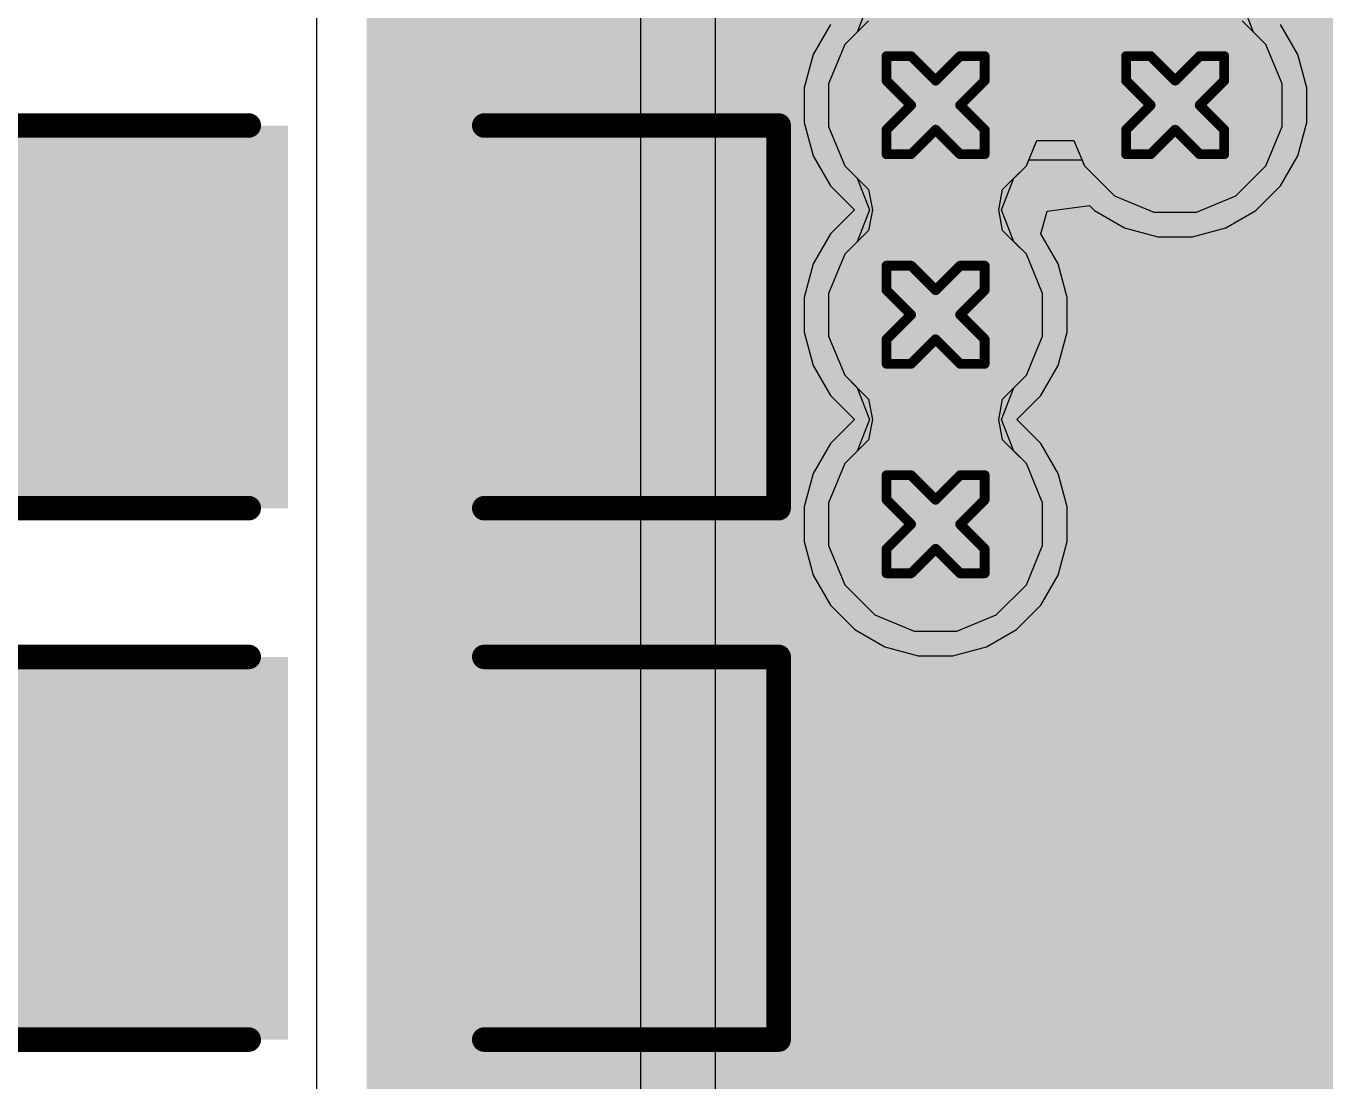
# Model space of a CAD drawing. Header units: inches. Extents: x 0 to 5379, y 0 to 5429.
# Drawn here: x 268.26 to 274.99, y 54.6 to 60.07 of the extents above; entities that cross this region are included whole.
import ezdxf

# ---------------------------------------------------------------- set-up
doc = ezdxf.new("R2010")
doc.units = ezdxf.units.IN
for name, color, linetype in [('Bottom Layer', 5, 'Continuous'), ('Bottom Solder', 6, 'Continuous'), ('Drill Drawing', 1, 'Continuous'), ('GND01', 16, 'Continuous'), ('GND02', 76, 'Continuous'), ('PWR', 156, 'Continuous'), ('SIG 01', 90, 'Continuous'), ('Top Layer', 1, 'Continuous'), ('Top Overlay', 2, 'Continuous'), ('Top Paste', 8, 'Continuous'), ('Top Solder', 216, 'Continuous'), ('Via Holes', 16, 'Continuous')]:
    doc.layers.add(name, color=color, linetype=linetype)

# ---------------------------------------------------------------- blocks, each defined once
blk = doc.blocks.new('SRP1265A_150M_791')
at = {"layer": 'Top Layer'}
blk.add_hatch(color=1, dxfattribs=at).paths.add_polyline_path([(-7.09, 2.91), (-4.166, 2.91), (-4.166, -2.91), (-7.09, -2.91)])
at = {"layer": 'Top Paste'}
blk.add_hatch(color=8, dxfattribs=at).paths.add_polyline_path([(-7.09, 2.91), (-4.166, 2.91), (-4.166, -2.91), (-7.09, -2.91)])
at = {"layer": 'Top Solder'}
blk.add_hatch(color=216, dxfattribs=at).paths.add_polyline_path([(-7.1408, 2.9608), (-4.1152, 2.9608), (-4.1152, -2.9608), (-7.1408, -2.9608)])
blk = doc.blocks.new('C___1206_1071')
at = {"layer": 'Top Layer'}
for points in [[(-2.032, 0.889), (-0.508, 0.889), (-0.508, -0.889), (-2.032, -0.889)], [(0.508, 0.889), (2.032, 0.889), (2.032, -0.889), (0.508, -0.889)]]:
    blk.add_hatch(color=1, dxfattribs=at).paths.add_polyline_path(points)
at = {"layer": 'Top Paste'}
for points in [[(-2.032, 0.889), (-0.508, 0.889), (-0.508, -0.889), (-2.032, -0.889)], [(0.508, 0.889), (2.032, 0.889), (2.032, -0.889), (0.508, -0.889)]]:
    blk.add_hatch(color=8, dxfattribs=at).paths.add_polyline_path(points)
at = {"layer": 'Top Solder'}
for points in [[(-2.1336, 0.9906), (-0.4064, 0.9906), (-0.4064, -0.9906), (-2.1336, -0.9906)], [(0.4064, 0.9906), (2.1336, 0.9906), (2.1336, -0.9906), (0.4064, -0.9906)]]:
    blk.add_hatch(color=216, dxfattribs=at).paths.add_polyline_path(points)
at = {"layer": 'Top Overlay'}
for points in [[(-2.1336, 0.9906, 0.127, 0.127, 0), (-0.6096, 0.9906, 0.127, 0.127, 0)], [(-2.1336, -0.9906, 0.127, 0.127, 0), (-2.1336, 0.9906, 0.127, 0.127, 0)], [(0.6096, 0.9906, 0.127, 0.127, 0), (2.1336, 0.9906, 0.127, 0.127, 0)], [(2.1336, -0.9906, 0.127, 0.127, 0), (2.1336, 0.9906, 0.127, 0.127, 0)], [(-2.1336, -0.9906, 0.127, 0.127, 0), (-0.6096, -0.9906, 0.127, 0.127, 0)], [(0.6096, -0.9906, 0.127, 0.127, 0), (2.1336, -0.9906, 0.127, 0.127, 0)]]:
    blk.add_lwpolyline(points, format="xyseb", dxfattribs=at)
for points in [[(-2.16535, 0.9906, 0.0635, 0.0635, 1), (-2.10185, 0.9906, 0.0635, 0.0635, 1)], [(-2.16535, 0.9906, 0.0635, 0.0635, 1), (-2.10185, 0.9906, 0.0635, 0.0635, 1)], [(-0.64135, 0.9906, 0.0635, 0.0635, 1), (-0.57785, 0.9906, 0.0635, 0.0635, 1)], [(0.57785, 0.9906, 0.0635, 0.0635, 1), (0.64135, 0.9906, 0.0635, 0.0635, 1)], [(2.10185, 0.9906, 0.0635, 0.0635, 1), (2.16535, 0.9906, 0.0635, 0.0635, 1)], [(2.10185, 0.9906, 0.0635, 0.0635, 1), (2.16535, 0.9906, 0.0635, 0.0635, 1)], [(-2.16535, -0.9906, 0.0635, 0.0635, 1), (-2.10185, -0.9906, 0.0635, 0.0635, 1)], [(-2.16535, -0.9906, 0.0635, 0.0635, 1), (-2.10185, -0.9906, 0.0635, 0.0635, 1)], [(-0.64135, -0.9906, 0.0635, 0.0635, 1), (-0.57785, -0.9906, 0.0635, 0.0635, 1)], [(0.57785, -0.9906, 0.0635, 0.0635, 1), (0.64135, -0.9906, 0.0635, 0.0635, 1)], [(2.10185, -0.9906, 0.0635, 0.0635, 1), (2.16535, -0.9906, 0.0635, 0.0635, 1)], [(2.10185, -0.9906, 0.0635, 0.0635, 1), (2.16535, -0.9906, 0.0635, 0.0635, 1)]]:
    blk.add_lwpolyline(points, format="xyseb", close=True, dxfattribs=at)
blk = doc.blocks.new('C___1206_1072')
at = {"layer": 'Top Layer'}
for points in [[(-2.032, 0.889), (-0.508, 0.889), (-0.508, -0.889), (-2.032, -0.889)], [(0.508, 0.889), (2.032, 0.889), (2.032, -0.889), (0.508, -0.889)]]:
    blk.add_hatch(color=1, dxfattribs=at).paths.add_polyline_path(points)
at = {"layer": 'Top Paste'}
for points in [[(-2.032, 0.889), (-0.508, 0.889), (-0.508, -0.889), (-2.032, -0.889)], [(0.508, 0.889), (2.032, 0.889), (2.032, -0.889), (0.508, -0.889)]]:
    blk.add_hatch(color=8, dxfattribs=at).paths.add_polyline_path(points)
at = {"layer": 'Top Solder'}
for points in [[(-2.1336, 0.9906), (-0.4064, 0.9906), (-0.4064, -0.9906), (-2.1336, -0.9906)], [(0.4064, 0.9906), (2.1336, 0.9906), (2.1336, -0.9906), (0.4064, -0.9906)]]:
    blk.add_hatch(color=216, dxfattribs=at).paths.add_polyline_path(points)
at = {"layer": 'Top Overlay'}
for points in [[(-2.1336, 0.9906, 0.127, 0.127, 0), (-0.6096, 0.9906, 0.127, 0.127, 0)], [(-2.1336, -0.9906, 0.127, 0.127, 0), (-2.1336, 0.9906, 0.127, 0.127, 0)], [(0.6096, 0.9906, 0.127, 0.127, 0), (2.1336, 0.9906, 0.127, 0.127, 0)], [(2.1336, -0.9906, 0.127, 0.127, 0), (2.1336, 0.9906, 0.127, 0.127, 0)], [(-2.1336, -0.9906, 0.127, 0.127, 0), (-0.6096, -0.9906, 0.127, 0.127, 0)], [(0.6096, -0.9906, 0.127, 0.127, 0), (2.1336, -0.9906, 0.127, 0.127, 0)]]:
    blk.add_lwpolyline(points, format="xyseb", dxfattribs=at)
for points in [[(-2.16535, 0.9906, 0.0635, 0.0635, 1), (-2.10185, 0.9906, 0.0635, 0.0635, 1)], [(-2.16535, 0.9906, 0.0635, 0.0635, 1), (-2.10185, 0.9906, 0.0635, 0.0635, 1)], [(-0.64135, 0.9906, 0.0635, 0.0635, 1), (-0.57785, 0.9906, 0.0635, 0.0635, 1)], [(0.57785, 0.9906, 0.0635, 0.0635, 1), (0.64135, 0.9906, 0.0635, 0.0635, 1)], [(2.10185, 0.9906, 0.0635, 0.0635, 1), (2.16535, 0.9906, 0.0635, 0.0635, 1)], [(2.10185, 0.9906, 0.0635, 0.0635, 1), (2.16535, 0.9906, 0.0635, 0.0635, 1)], [(-2.16535, -0.9906, 0.0635, 0.0635, 1), (-2.10185, -0.9906, 0.0635, 0.0635, 1)], [(-2.16535, -0.9906, 0.0635, 0.0635, 1), (-2.10185, -0.9906, 0.0635, 0.0635, 1)], [(-0.64135, -0.9906, 0.0635, 0.0635, 1), (-0.57785, -0.9906, 0.0635, 0.0635, 1)], [(0.57785, -0.9906, 0.0635, 0.0635, 1), (0.64135, -0.9906, 0.0635, 0.0635, 1)], [(2.10185, -0.9906, 0.0635, 0.0635, 1), (2.16535, -0.9906, 0.0635, 0.0635, 1)], [(2.10185, -0.9906, 0.0635, 0.0635, 1), (2.16535, -0.9906, 0.0635, 0.0635, 1)]]:
    blk.add_lwpolyline(points, format="xyseb", close=True, dxfattribs=at)

msp = doc.modelspace()

# ---------------------------------------------------------------- hatches: boundary and pattern name
at = {"layer": 'Bottom Layer'}
h = msp.add_hatch(color=5, dxfattribs=at)
edge = h.paths.add_edge_path()
edge.add_arc((272.9698, 59.6558), 0.3, 0, 360)
h = msp.add_hatch(color=5, dxfattribs=at)
edge = h.paths.add_edge_path()
edge.add_arc((274.2098, 59.6558), 0.3, 0, 360)
h = msp.add_hatch(color=5, dxfattribs=at)
edge = h.paths.add_edge_path()
edge.add_arc((272.9698, 58.5709), 0.3, 0, 360)
h = msp.add_hatch(color=5, dxfattribs=at)
edge = h.paths.add_edge_path()
edge.add_arc((272.9698, 57.486), 0.3, 0, 360)
at = {"layer": 'Bottom Solder'}
h = msp.add_hatch(color=6, dxfattribs=at)
edge = h.paths.add_edge_path()
edge.add_arc((272.9698, 59.6558), 0.4016, 0, 360)
h = msp.add_hatch(color=6, dxfattribs=at)
edge = h.paths.add_edge_path()
edge.add_arc((274.2098, 59.6558), 0.4016, 0, 360)
h = msp.add_hatch(color=6, dxfattribs=at)
edge = h.paths.add_edge_path()
edge.add_arc((272.9698, 58.5709), 0.4016, 0, 360)
h = msp.add_hatch(color=6, dxfattribs=at)
edge = h.paths.add_edge_path()
edge.add_arc((272.9698, 57.486), 0.4016, 0, 360)
at = {"layer": 'GND01'}
h = msp.add_hatch(color=16, dxfattribs=at)
edge = h.paths.add_edge_path()
edge.add_arc((272.9698, 59.6558), 0.3, 0, 360)
h = msp.add_hatch(color=16, dxfattribs=at)
edge = h.paths.add_edge_path()
edge.add_arc((274.2098, 59.6558), 0.3, 0, 360)
h = msp.add_hatch(color=16, dxfattribs=at)
edge = h.paths.add_edge_path()
edge.add_arc((272.9698, 58.5709), 0.3, 0, 360)
h = msp.add_hatch(color=16, dxfattribs=at)
edge = h.paths.add_edge_path()
edge.add_arc((272.9698, 57.486), 0.3, 0, 360)
at = {"layer": 'GND02'}
h = msp.add_hatch(color=76, dxfattribs=at)
edge = h.paths.add_edge_path()
edge.add_arc((272.9698, 59.6558), 0.3, 0, 360)
h = msp.add_hatch(color=76, dxfattribs=at)
edge = h.paths.add_edge_path()
edge.add_arc((274.2098, 59.6558), 0.3, 0, 360)
h = msp.add_hatch(color=76, dxfattribs=at)
edge = h.paths.add_edge_path()
edge.add_arc((272.9698, 58.5709), 0.3, 0, 360)
h = msp.add_hatch(color=76, dxfattribs=at)
edge = h.paths.add_edge_path()
edge.add_arc((272.9698, 57.486), 0.3, 0, 360)
at = {"layer": 'PWR'}
h = msp.add_hatch(color=156, dxfattribs=at)
edge = h.paths.add_edge_path()
edge.add_arc((272.9698, 59.6558), 0.3, 0, 360)
h = msp.add_hatch(color=156, dxfattribs=at)
edge = h.paths.add_edge_path()
edge.add_arc((274.2098, 59.6558), 0.3, 0, 360)
h = msp.add_hatch(color=156, dxfattribs=at)
edge = h.paths.add_edge_path()
edge.add_arc((272.9698, 58.5709), 0.3, 0, 360)
h = msp.add_hatch(color=156, dxfattribs=at)
edge = h.paths.add_edge_path()
edge.add_arc((272.9698, 57.486), 0.3, 0, 360)
at = {"layer": 'SIG 01'}
h = msp.add_hatch(color=90, dxfattribs=at)
edge = h.paths.add_edge_path()
edge.add_arc((272.9698, 59.6558), 0.3, 0, 360)
h = msp.add_hatch(color=90, dxfattribs=at)
edge = h.paths.add_edge_path()
edge.add_arc((274.2098, 59.6558), 0.3, 0, 360)
h = msp.add_hatch(color=90, dxfattribs=at)
edge = h.paths.add_edge_path()
edge.add_arc((272.9698, 58.5709), 0.3, 0, 360)
h = msp.add_hatch(color=90, dxfattribs=at)
edge = h.paths.add_edge_path()
edge.add_arc((272.9698, 57.486), 0.3, 0, 360)
at = {"layer": 'Top Layer'}
for points in [[(270.0247, 49.2826), (275.852, 49.2826), (275.852, 66.0146), (270.0247, 66.0146)], [(270.0247, 49.2826), (279.6794, 49.2826), (279.6794, 62.3128), (270.0247, 62.3128)]]:
    msp.add_hatch(color=1, dxfattribs=at).paths.add_polyline_path(points)
h = msp.add_hatch(color=1, dxfattribs=at)
edge = h.paths.add_edge_path()
edge.add_arc((272.9698, 59.6558), 0.3, 0, 360)
h = msp.add_hatch(color=1, dxfattribs=at)
edge = h.paths.add_edge_path()
edge.add_arc((274.2098, 59.6558), 0.3, 0, 360)
h = msp.add_hatch(color=1, dxfattribs=at)
edge = h.paths.add_edge_path()
edge.add_arc((272.9698, 58.5709), 0.3, 0, 360)
h = msp.add_hatch(color=1, dxfattribs=at)
edge = h.paths.add_edge_path()
edge.add_arc((272.9698, 57.486), 0.3, 0, 360)
at = {"layer": 'Top Solder'}
h = msp.add_hatch(color=216, dxfattribs=at)
edge = h.paths.add_edge_path()
edge.add_arc((272.9698, 59.6558), 0.4016, 0, 360)
h = msp.add_hatch(color=216, dxfattribs=at)
edge = h.paths.add_edge_path()
edge.add_arc((274.2098, 59.6558), 0.4016, 0, 360)
h = msp.add_hatch(color=216, dxfattribs=at)
edge = h.paths.add_edge_path()
edge.add_arc((272.9698, 58.5709), 0.4016, 0, 360)
h = msp.add_hatch(color=216, dxfattribs=at)
edge = h.paths.add_edge_path()
edge.add_arc((272.9698, 57.486), 0.4016, 0, 360)
at = {"layer": 'Via Holes'}
h = msp.add_hatch(color=7, dxfattribs=at)
edge = h.paths.add_edge_path()
edge.add_arc((272.9698, 59.6558), 0.15, 0, 360)
h = msp.add_hatch(color=7, dxfattribs=at)
edge = h.paths.add_edge_path()
edge.add_arc((274.2098, 59.6558), 0.15, 0, 360)
h = msp.add_hatch(color=7, dxfattribs=at)
edge = h.paths.add_edge_path()
edge.add_arc((272.9698, 58.5709), 0.15, 0, 360)
h = msp.add_hatch(color=7, dxfattribs=at)
edge = h.paths.add_edge_path()
edge.add_arc((272.9698, 57.486), 0.15, 0, 360)

# ---------------------------------------------------------------- linework, layer by layer
at = {"layer": 'Bottom Layer'}
for p, q in [((272.6229, 60.0923), (272.5002, 59.9696)), ((274.6795, 59.9696), (274.5568, 60.0923)), ((272.5002, 59.9696), (272.4158, 59.766)), ((274.7638, 59.766), (274.6795, 59.9696)), ((272.4158, 59.766), (272.4158, 59.5456)), ((274.7638, 59.5456), (274.7638, 59.766)), ((272.4158, 59.5456), (272.5002, 59.342)), ((274.6795, 59.3419), (274.7638, 59.5456)), ((273.4395, 59.342), (273.4936, 59.4726)), ((273.4936, 59.4726), (273.6861, 59.4726)), ((273.6861, 59.4726), (273.7402, 59.3419)), ((272.5002, 59.342), (272.6229, 59.2193)), ((273.3168, 59.2193), (273.4395, 59.342)), ((273.7402, 59.3419), (273.896, 59.1861)), ((274.5237, 59.1861), (274.6795, 59.3419)), ((272.6229, 59.2193), (272.6425, 59.1133)), ((273.2972, 59.1133), (273.3168, 59.2193)), ((273.896, 59.1861), (274.0996, 59.1018)), ((274.32, 59.1018), (274.5237, 59.1861)), ((272.6425, 59.1133), (272.6229, 59.0074)), ((273.3168, 59.0074), (273.2972, 59.1133)), ((274.0996, 59.1018), (274.32, 59.1018)), ((272.6229, 59.0074), (272.5002, 58.8847)), ((273.4395, 58.8847), (273.3168, 59.0074)), ((272.5002, 58.8847), (272.4158, 58.6811)), ((273.5238, 58.6811), (273.4395, 58.8847)), ((272.4158, 58.6811), (272.4158, 58.4607)), ((273.5238, 58.4607), (273.5238, 58.6811)), ((272.4158, 58.4607), (272.5002, 58.2571)), ((273.4395, 58.2571), (273.5238, 58.4607)), ((272.5002, 58.2571), (272.6229, 58.1344)), ((273.3168, 58.1344), (273.4395, 58.2571)), ((272.6229, 58.1344), (272.6425, 58.0285)), ((273.2972, 58.0285), (273.3168, 58.1344)), ((272.6425, 58.0285), (272.6229, 57.9225)), ((273.3168, 57.9225), (273.2972, 58.0285)), ((272.6229, 57.9225), (272.5002, 57.7999)), ((273.4395, 57.7999), (273.3168, 57.9225)), ((272.5002, 57.7999), (272.4158, 57.5962)), ((273.5238, 57.5962), (273.4395, 57.7999)), ((272.4158, 57.5962), (272.4158, 57.3758)), ((273.5238, 57.3758), (273.5238, 57.5962)), ((272.4158, 57.3758), (272.5002, 57.1722)), ((273.4395, 57.1722), (273.5238, 57.3758)), ((272.5002, 57.1722), (272.656, 57.0164)), ((273.2837, 57.0164), (273.4395, 57.1722)), ((272.656, 57.0164), (272.8596, 56.932)), ((273.08, 56.932), (273.2837, 57.0164)), ((272.8596, 56.932), (273.08, 56.932))]:
    msp.add_line(p, q, dxfattribs=at)
at = {"layer": 'Drill Drawing'}
for points in [[(272.7158, 59.7828, 0.0508, 0.0508, 0), (272.7158, 59.9098, 0.0508, 0.0508, 0)], [(272.7158, 59.9098, 0.0508, 0.0508, 0), (272.8428, 59.9098, 0.0508, 0.0508, 0)], [(272.8428, 59.9098, 0.0508, 0.0508, 0), (272.9698, 59.7828, 0.0508, 0.0508, 0)], [(272.9698, 59.7828, 0.0508, 0.0508, 0), (273.0968, 59.9098, 0.0508, 0.0508, 0)], [(273.0968, 59.9098, 0.0508, 0.0508, 0), (273.2238, 59.9098, 0.0508, 0.0508, 0)], [(273.2238, 59.7828, 0.0508, 0.0508, 0), (273.2238, 59.9098, 0.0508, 0.0508, 0)], [(273.9558, 59.7828, 0.0508, 0.0508, 0), (273.9558, 59.9098, 0.0508, 0.0508, 0)], [(273.9558, 59.9098, 0.0508, 0.0508, 0), (274.0828, 59.9098, 0.0508, 0.0508, 0)], [(274.0828, 59.9098, 0.0508, 0.0508, 0), (274.2098, 59.7828, 0.0508, 0.0508, 0)], [(274.2098, 59.7828, 0.0508, 0.0508, 0), (274.3368, 59.9098, 0.0508, 0.0508, 0)], [(274.3368, 59.9098, 0.0508, 0.0508, 0), (274.4638, 59.9098, 0.0508, 0.0508, 0)], [(274.4638, 59.7828, 0.0508, 0.0508, 0), (274.4638, 59.9098, 0.0508, 0.0508, 0)], [(272.7158, 59.7828, 0.0508, 0.0508, 0), (272.8428, 59.6558, 0.0508, 0.0508, 0)], [(273.0968, 59.6558, 0.0508, 0.0508, 0), (273.2238, 59.7828, 0.0508, 0.0508, 0)], [(273.9558, 59.7828, 0.0508, 0.0508, 0), (274.0828, 59.6558, 0.0508, 0.0508, 0)], [(274.3368, 59.6558, 0.0508, 0.0508, 0), (274.4638, 59.7828, 0.0508, 0.0508, 0)], [(272.7158, 59.5288, 0.0508, 0.0508, 0), (272.8428, 59.6558, 0.0508, 0.0508, 0)], [(273.0968, 59.6558, 0.0508, 0.0508, 0), (273.2238, 59.5288, 0.0508, 0.0508, 0)], [(273.9558, 59.5288, 0.0508, 0.0508, 0), (274.0828, 59.6558, 0.0508, 0.0508, 0)], [(274.3368, 59.6558, 0.0508, 0.0508, 0), (274.4638, 59.5288, 0.0508, 0.0508, 0)], [(272.7158, 59.4018, 0.0508, 0.0508, 0), (272.7158, 59.5288, 0.0508, 0.0508, 0)], [(272.8428, 59.4018, 0.0508, 0.0508, 0), (272.9698, 59.5288, 0.0508, 0.0508, 0)], [(272.9698, 59.5288, 0.0508, 0.0508, 0), (273.0968, 59.4018, 0.0508, 0.0508, 0)], [(273.2238, 59.4018, 0.0508, 0.0508, 0), (273.2238, 59.5288, 0.0508, 0.0508, 0)], [(273.9558, 59.4018, 0.0508, 0.0508, 0), (273.9558, 59.5288, 0.0508, 0.0508, 0)], [(274.0828, 59.4018, 0.0508, 0.0508, 0), (274.2098, 59.5288, 0.0508, 0.0508, 0)], [(274.2098, 59.5288, 0.0508, 0.0508, 0), (274.3368, 59.4018, 0.0508, 0.0508, 0)], [(274.4638, 59.4018, 0.0508, 0.0508, 0), (274.4638, 59.5288, 0.0508, 0.0508, 0)], [(272.7158, 59.4018, 0.0508, 0.0508, 0), (272.8428, 59.4018, 0.0508, 0.0508, 0)], [(273.0968, 59.4018, 0.0508, 0.0508, 0), (273.2238, 59.4018, 0.0508, 0.0508, 0)], [(273.9558, 59.4018, 0.0508, 0.0508, 0), (274.0828, 59.4018, 0.0508, 0.0508, 0)], [(274.3368, 59.4018, 0.0508, 0.0508, 0), (274.4638, 59.4018, 0.0508, 0.0508, 0)], [(272.7158, 58.6979, 0.0508, 0.0508, 0), (272.7158, 58.8249, 0.0508, 0.0508, 0)], [(272.7158, 58.8249, 0.0508, 0.0508, 0), (272.8428, 58.8249, 0.0508, 0.0508, 0)], [(272.8428, 58.8249, 0.0508, 0.0508, 0), (272.9698, 58.6979, 0.0508, 0.0508, 0)], [(272.9698, 58.6979, 0.0508, 0.0508, 0), (273.0968, 58.8249, 0.0508, 0.0508, 0)], [(273.0968, 58.8249, 0.0508, 0.0508, 0), (273.2238, 58.8249, 0.0508, 0.0508, 0)], [(273.2238, 58.6979, 0.0508, 0.0508, 0), (273.2238, 58.8249, 0.0508, 0.0508, 0)], [(272.7158, 58.6979, 0.0508, 0.0508, 0), (272.8428, 58.5709, 0.0508, 0.0508, 0)], [(273.0968, 58.5709, 0.0508, 0.0508, 0), (273.2238, 58.6979, 0.0508, 0.0508, 0)], [(272.7158, 58.4439, 0.0508, 0.0508, 0), (272.8428, 58.5709, 0.0508, 0.0508, 0)], [(273.0968, 58.5709, 0.0508, 0.0508, 0), (273.2238, 58.4439, 0.0508, 0.0508, 0)], [(272.7158, 58.3169, 0.0508, 0.0508, 0), (272.7158, 58.4439, 0.0508, 0.0508, 0)], [(272.8428, 58.3169, 0.0508, 0.0508, 0), (272.9698, 58.4439, 0.0508, 0.0508, 0)], [(272.9698, 58.4439, 0.0508, 0.0508, 0), (273.0968, 58.3169, 0.0508, 0.0508, 0)], [(273.2238, 58.3169, 0.0508, 0.0508, 0), (273.2238, 58.4439, 0.0508, 0.0508, 0)], [(272.7158, 58.3169, 0.0508, 0.0508, 0), (272.8428, 58.3169, 0.0508, 0.0508, 0)], [(273.0968, 58.3169, 0.0508, 0.0508, 0), (273.2238, 58.3169, 0.0508, 0.0508, 0)], [(272.7158, 57.613, 0.0508, 0.0508, 0), (272.7158, 57.74, 0.0508, 0.0508, 0)], [(272.7158, 57.74, 0.0508, 0.0508, 0), (272.8428, 57.74, 0.0508, 0.0508, 0)], [(272.8428, 57.74, 0.0508, 0.0508, 0), (272.9698, 57.613, 0.0508, 0.0508, 0)], [(272.9698, 57.613, 0.0508, 0.0508, 0), (273.0968, 57.74, 0.0508, 0.0508, 0)], [(273.0968, 57.74, 0.0508, 0.0508, 0), (273.2238, 57.74, 0.0508, 0.0508, 0)], [(273.2238, 57.613, 0.0508, 0.0508, 0), (273.2238, 57.74, 0.0508, 0.0508, 0)], [(272.7158, 57.613, 0.0508, 0.0508, 0), (272.8428, 57.486, 0.0508, 0.0508, 0)], [(273.0968, 57.486, 0.0508, 0.0508, 0), (273.2238, 57.613, 0.0508, 0.0508, 0)], [(272.7158, 57.359, 0.0508, 0.0508, 0), (272.8428, 57.486, 0.0508, 0.0508, 0)], [(273.0968, 57.486, 0.0508, 0.0508, 0), (273.2238, 57.359, 0.0508, 0.0508, 0)], [(272.7158, 57.232, 0.0508, 0.0508, 0), (272.7158, 57.359, 0.0508, 0.0508, 0)], [(272.8428, 57.232, 0.0508, 0.0508, 0), (272.9698, 57.359, 0.0508, 0.0508, 0)], [(272.9698, 57.359, 0.0508, 0.0508, 0), (273.0968, 57.232, 0.0508, 0.0508, 0)], [(273.2238, 57.232, 0.0508, 0.0508, 0), (273.2238, 57.359, 0.0508, 0.0508, 0)], [(272.7158, 57.232, 0.0508, 0.0508, 0), (272.8428, 57.232, 0.0508, 0.0508, 0)], [(273.0968, 57.232, 0.0508, 0.0508, 0), (273.2238, 57.232, 0.0508, 0.0508, 0)]]:
    msp.add_lwpolyline(points, format="xyseb", dxfattribs=at)
for points in [[(272.7031, 59.9098, 0.0254, 0.0254, 1), (272.7285, 59.9098, 0.0254, 0.0254, 1)], [(272.7031, 59.9098, 0.0254, 0.0254, 1), (272.7285, 59.9098, 0.0254, 0.0254, 1)], [(272.8301, 59.9098, 0.0254, 0.0254, 1), (272.8555, 59.9098, 0.0254, 0.0254, 1)], [(272.8301, 59.9098, 0.0254, 0.0254, 1), (272.8555, 59.9098, 0.0254, 0.0254, 1)], [(273.0841, 59.9098, 0.0254, 0.0254, 1), (273.1095, 59.9098, 0.0254, 0.0254, 1)], [(273.0841, 59.9098, 0.0254, 0.0254, 1), (273.1095, 59.9098, 0.0254, 0.0254, 1)], [(273.2111, 59.9098, 0.0254, 0.0254, 1), (273.2365, 59.9098, 0.0254, 0.0254, 1)], [(273.2111, 59.9098, 0.0254, 0.0254, 1), (273.2365, 59.9098, 0.0254, 0.0254, 1)], [(273.9431, 59.9098, 0.0254, 0.0254, 1), (273.9685, 59.9098, 0.0254, 0.0254, 1)], [(273.9431, 59.9098, 0.0254, 0.0254, 1), (273.9685, 59.9098, 0.0254, 0.0254, 1)], [(274.0701, 59.9098, 0.0254, 0.0254, 1), (274.0955, 59.9098, 0.0254, 0.0254, 1)], [(274.0701, 59.9098, 0.0254, 0.0254, 1), (274.0955, 59.9098, 0.0254, 0.0254, 1)], [(274.3241, 59.9098, 0.0254, 0.0254, 1), (274.3495, 59.9098, 0.0254, 0.0254, 1)], [(274.3241, 59.9098, 0.0254, 0.0254, 1), (274.3495, 59.9098, 0.0254, 0.0254, 1)], [(274.4511, 59.9098, 0.0254, 0.0254, 1), (274.4765, 59.9098, 0.0254, 0.0254, 1)], [(274.4511, 59.9098, 0.0254, 0.0254, 1), (274.4765, 59.9098, 0.0254, 0.0254, 1)], [(272.7031, 59.7828, 0.0254, 0.0254, 1), (272.7285, 59.7828, 0.0254, 0.0254, 1)], [(272.7031, 59.7828, 0.0254, 0.0254, 1), (272.7285, 59.7828, 0.0254, 0.0254, 1)], [(272.9571, 59.7828, 0.0254, 0.0254, 1), (272.9825, 59.7828, 0.0254, 0.0254, 1)], [(272.9571, 59.7828, 0.0254, 0.0254, 1), (272.9825, 59.7828, 0.0254, 0.0254, 1)], [(273.2111, 59.7828, 0.0254, 0.0254, 1), (273.2365, 59.7828, 0.0254, 0.0254, 1)], [(273.2111, 59.7828, 0.0254, 0.0254, 1), (273.2365, 59.7828, 0.0254, 0.0254, 1)], [(273.9431, 59.7828, 0.0254, 0.0254, 1), (273.9685, 59.7828, 0.0254, 0.0254, 1)], [(273.9431, 59.7828, 0.0254, 0.0254, 1), (273.9685, 59.7828, 0.0254, 0.0254, 1)], [(274.1971, 59.7828, 0.0254, 0.0254, 1), (274.2225, 59.7828, 0.0254, 0.0254, 1)], [(274.1971, 59.7828, 0.0254, 0.0254, 1), (274.2225, 59.7828, 0.0254, 0.0254, 1)], [(274.4511, 59.7828, 0.0254, 0.0254, 1), (274.4765, 59.7828, 0.0254, 0.0254, 1)], [(274.4511, 59.7828, 0.0254, 0.0254, 1), (274.4765, 59.7828, 0.0254, 0.0254, 1)], [(272.8301, 59.6558, 0.0254, 0.0254, 1), (272.8555, 59.6558, 0.0254, 0.0254, 1)], [(272.8301, 59.6558, 0.0254, 0.0254, 1), (272.8555, 59.6558, 0.0254, 0.0254, 1)], [(273.0841, 59.6558, 0.0254, 0.0254, 1), (273.1095, 59.6558, 0.0254, 0.0254, 1)], [(273.0841, 59.6558, 0.0254, 0.0254, 1), (273.1095, 59.6558, 0.0254, 0.0254, 1)], [(274.0701, 59.6558, 0.0254, 0.0254, 1), (274.0955, 59.6558, 0.0254, 0.0254, 1)], [(274.0701, 59.6558, 0.0254, 0.0254, 1), (274.0955, 59.6558, 0.0254, 0.0254, 1)], [(274.3241, 59.6558, 0.0254, 0.0254, 1), (274.3495, 59.6558, 0.0254, 0.0254, 1)], [(274.3241, 59.6558, 0.0254, 0.0254, 1), (274.3495, 59.6558, 0.0254, 0.0254, 1)], [(272.7031, 59.5288, 0.0254, 0.0254, 1), (272.7285, 59.5288, 0.0254, 0.0254, 1)], [(272.7031, 59.5288, 0.0254, 0.0254, 1), (272.7285, 59.5288, 0.0254, 0.0254, 1)], [(272.9571, 59.5288, 0.0254, 0.0254, 1), (272.9825, 59.5288, 0.0254, 0.0254, 1)], [(272.9571, 59.5288, 0.0254, 0.0254, 1), (272.9825, 59.5288, 0.0254, 0.0254, 1)], [(273.2111, 59.5288, 0.0254, 0.0254, 1), (273.2365, 59.5288, 0.0254, 0.0254, 1)], [(273.2111, 59.5288, 0.0254, 0.0254, 1), (273.2365, 59.5288, 0.0254, 0.0254, 1)], [(273.9431, 59.5288, 0.0254, 0.0254, 1), (273.9685, 59.5288, 0.0254, 0.0254, 1)], [(273.9431, 59.5288, 0.0254, 0.0254, 1), (273.9685, 59.5288, 0.0254, 0.0254, 1)], [(274.1971, 59.5288, 0.0254, 0.0254, 1), (274.2225, 59.5288, 0.0254, 0.0254, 1)], [(274.1971, 59.5288, 0.0254, 0.0254, 1), (274.2225, 59.5288, 0.0254, 0.0254, 1)], [(274.4511, 59.5288, 0.0254, 0.0254, 1), (274.4765, 59.5288, 0.0254, 0.0254, 1)], [(274.4511, 59.5288, 0.0254, 0.0254, 1), (274.4765, 59.5288, 0.0254, 0.0254, 1)], [(272.7031, 59.4018, 0.0254, 0.0254, 1), (272.7285, 59.4018, 0.0254, 0.0254, 1)], [(272.7031, 59.4018, 0.0254, 0.0254, 1), (272.7285, 59.4018, 0.0254, 0.0254, 1)], [(272.8301, 59.4018, 0.0254, 0.0254, 1), (272.8555, 59.4018, 0.0254, 0.0254, 1)], [(272.8301, 59.4018, 0.0254, 0.0254, 1), (272.8555, 59.4018, 0.0254, 0.0254, 1)], [(273.0841, 59.4018, 0.0254, 0.0254, 1), (273.1095, 59.4018, 0.0254, 0.0254, 1)], [(273.0841, 59.4018, 0.0254, 0.0254, 1), (273.1095, 59.4018, 0.0254, 0.0254, 1)], [(273.2111, 59.4018, 0.0254, 0.0254, 1), (273.2365, 59.4018, 0.0254, 0.0254, 1)], [(273.2111, 59.4018, 0.0254, 0.0254, 1), (273.2365, 59.4018, 0.0254, 0.0254, 1)], [(273.9431, 59.4018, 0.0254, 0.0254, 1), (273.9685, 59.4018, 0.0254, 0.0254, 1)], [(273.9431, 59.4018, 0.0254, 0.0254, 1), (273.9685, 59.4018, 0.0254, 0.0254, 1)], [(274.0701, 59.4018, 0.0254, 0.0254, 1), (274.0955, 59.4018, 0.0254, 0.0254, 1)], [(274.0701, 59.4018, 0.0254, 0.0254, 1), (274.0955, 59.4018, 0.0254, 0.0254, 1)], [(274.3241, 59.4018, 0.0254, 0.0254, 1), (274.3495, 59.4018, 0.0254, 0.0254, 1)], [(274.3241, 59.4018, 0.0254, 0.0254, 1), (274.3495, 59.4018, 0.0254, 0.0254, 1)], [(274.4511, 59.4018, 0.0254, 0.0254, 1), (274.4765, 59.4018, 0.0254, 0.0254, 1)], [(274.4511, 59.4018, 0.0254, 0.0254, 1), (274.4765, 59.4018, 0.0254, 0.0254, 1)], [(272.7031, 58.8249, 0.0254, 0.0254, 1), (272.7285, 58.8249, 0.0254, 0.0254, 1)], [(272.7031, 58.8249, 0.0254, 0.0254, 1), (272.7285, 58.8249, 0.0254, 0.0254, 1)], [(272.8301, 58.8249, 0.0254, 0.0254, 1), (272.8555, 58.8249, 0.0254, 0.0254, 1)], [(272.8301, 58.8249, 0.0254, 0.0254, 1), (272.8555, 58.8249, 0.0254, 0.0254, 1)], [(273.0841, 58.8249, 0.0254, 0.0254, 1), (273.1095, 58.8249, 0.0254, 0.0254, 1)], [(273.0841, 58.8249, 0.0254, 0.0254, 1), (273.1095, 58.8249, 0.0254, 0.0254, 1)], [(273.2111, 58.8249, 0.0254, 0.0254, 1), (273.2365, 58.8249, 0.0254, 0.0254, 1)], [(273.2111, 58.8249, 0.0254, 0.0254, 1), (273.2365, 58.8249, 0.0254, 0.0254, 1)], [(272.7031, 58.6979, 0.0254, 0.0254, 1), (272.7285, 58.6979, 0.0254, 0.0254, 1)], [(272.7031, 58.6979, 0.0254, 0.0254, 1), (272.7285, 58.6979, 0.0254, 0.0254, 1)], [(272.9571, 58.6979, 0.0254, 0.0254, 1), (272.9825, 58.6979, 0.0254, 0.0254, 1)], [(272.9571, 58.6979, 0.0254, 0.0254, 1), (272.9825, 58.6979, 0.0254, 0.0254, 1)], [(273.2111, 58.6979, 0.0254, 0.0254, 1), (273.2365, 58.6979, 0.0254, 0.0254, 1)], [(273.2111, 58.6979, 0.0254, 0.0254, 1), (273.2365, 58.6979, 0.0254, 0.0254, 1)], [(272.8301, 58.5709, 0.0254, 0.0254, 1), (272.8555, 58.5709, 0.0254, 0.0254, 1)], [(272.8301, 58.5709, 0.0254, 0.0254, 1), (272.8555, 58.5709, 0.0254, 0.0254, 1)], [(273.0841, 58.5709, 0.0254, 0.0254, 1), (273.1095, 58.5709, 0.0254, 0.0254, 1)], [(273.0841, 58.5709, 0.0254, 0.0254, 1), (273.1095, 58.5709, 0.0254, 0.0254, 1)], [(272.7031, 58.4439, 0.0254, 0.0254, 1), (272.7285, 58.4439, 0.0254, 0.0254, 1)], [(272.7031, 58.4439, 0.0254, 0.0254, 1), (272.7285, 58.4439, 0.0254, 0.0254, 1)], [(272.9571, 58.4439, 0.0254, 0.0254, 1), (272.9825, 58.4439, 0.0254, 0.0254, 1)], [(272.9571, 58.4439, 0.0254, 0.0254, 1), (272.9825, 58.4439, 0.0254, 0.0254, 1)], [(273.2111, 58.4439, 0.0254, 0.0254, 1), (273.2365, 58.4439, 0.0254, 0.0254, 1)], [(273.2111, 58.4439, 0.0254, 0.0254, 1), (273.2365, 58.4439, 0.0254, 0.0254, 1)], [(272.7031, 58.3169, 0.0254, 0.0254, 1), (272.7285, 58.3169, 0.0254, 0.0254, 1)], [(272.7031, 58.3169, 0.0254, 0.0254, 1), (272.7285, 58.3169, 0.0254, 0.0254, 1)], [(272.8301, 58.3169, 0.0254, 0.0254, 1), (272.8555, 58.3169, 0.0254, 0.0254, 1)], [(272.8301, 58.3169, 0.0254, 0.0254, 1), (272.8555, 58.3169, 0.0254, 0.0254, 1)], [(273.0841, 58.3169, 0.0254, 0.0254, 1), (273.1095, 58.3169, 0.0254, 0.0254, 1)], [(273.0841, 58.3169, 0.0254, 0.0254, 1), (273.1095, 58.3169, 0.0254, 0.0254, 1)], [(273.2111, 58.3169, 0.0254, 0.0254, 1), (273.2365, 58.3169, 0.0254, 0.0254, 1)], [(273.2111, 58.3169, 0.0254, 0.0254, 1), (273.2365, 58.3169, 0.0254, 0.0254, 1)], [(272.7031, 57.74, 0.0254, 0.0254, 1), (272.7285, 57.74, 0.0254, 0.0254, 1)], [(272.7031, 57.74, 0.0254, 0.0254, 1), (272.7285, 57.74, 0.0254, 0.0254, 1)], [(272.8301, 57.74, 0.0254, 0.0254, 1), (272.8555, 57.74, 0.0254, 0.0254, 1)], [(272.8301, 57.74, 0.0254, 0.0254, 1), (272.8555, 57.74, 0.0254, 0.0254, 1)], [(273.0841, 57.74, 0.0254, 0.0254, 1), (273.1095, 57.74, 0.0254, 0.0254, 1)], [(273.0841, 57.74, 0.0254, 0.0254, 1), (273.1095, 57.74, 0.0254, 0.0254, 1)], [(273.2111, 57.74, 0.0254, 0.0254, 1), (273.2365, 57.74, 0.0254, 0.0254, 1)], [(273.2111, 57.74, 0.0254, 0.0254, 1), (273.2365, 57.74, 0.0254, 0.0254, 1)], [(272.7031, 57.613, 0.0254, 0.0254, 1), (272.7285, 57.613, 0.0254, 0.0254, 1)], [(272.7031, 57.613, 0.0254, 0.0254, 1), (272.7285, 57.613, 0.0254, 0.0254, 1)], [(272.9571, 57.613, 0.0254, 0.0254, 1), (272.9825, 57.613, 0.0254, 0.0254, 1)], [(272.9571, 57.613, 0.0254, 0.0254, 1), (272.9825, 57.613, 0.0254, 0.0254, 1)], [(273.2111, 57.613, 0.0254, 0.0254, 1), (273.2365, 57.613, 0.0254, 0.0254, 1)], [(273.2111, 57.613, 0.0254, 0.0254, 1), (273.2365, 57.613, 0.0254, 0.0254, 1)], [(272.8301, 57.486, 0.0254, 0.0254, 1), (272.8555, 57.486, 0.0254, 0.0254, 1)], [(272.8301, 57.486, 0.0254, 0.0254, 1), (272.8555, 57.486, 0.0254, 0.0254, 1)], [(273.0841, 57.486, 0.0254, 0.0254, 1), (273.1095, 57.486, 0.0254, 0.0254, 1)], [(273.0841, 57.486, 0.0254, 0.0254, 1), (273.1095, 57.486, 0.0254, 0.0254, 1)], [(272.7031, 57.359, 0.0254, 0.0254, 1), (272.7285, 57.359, 0.0254, 0.0254, 1)], [(272.7031, 57.359, 0.0254, 0.0254, 1), (272.7285, 57.359, 0.0254, 0.0254, 1)], [(272.9571, 57.359, 0.0254, 0.0254, 1), (272.9825, 57.359, 0.0254, 0.0254, 1)], [(272.9571, 57.359, 0.0254, 0.0254, 1), (272.9825, 57.359, 0.0254, 0.0254, 1)], [(273.2111, 57.359, 0.0254, 0.0254, 1), (273.2365, 57.359, 0.0254, 0.0254, 1)], [(273.2111, 57.359, 0.0254, 0.0254, 1), (273.2365, 57.359, 0.0254, 0.0254, 1)], [(272.7031, 57.232, 0.0254, 0.0254, 1), (272.7285, 57.232, 0.0254, 0.0254, 1)], [(272.7031, 57.232, 0.0254, 0.0254, 1), (272.7285, 57.232, 0.0254, 0.0254, 1)], [(272.8301, 57.232, 0.0254, 0.0254, 1), (272.8555, 57.232, 0.0254, 0.0254, 1)], [(272.8301, 57.232, 0.0254, 0.0254, 1), (272.8555, 57.232, 0.0254, 0.0254, 1)], [(273.0841, 57.232, 0.0254, 0.0254, 1), (273.1095, 57.232, 0.0254, 0.0254, 1)], [(273.0841, 57.232, 0.0254, 0.0254, 1), (273.1095, 57.232, 0.0254, 0.0254, 1)], [(273.2111, 57.232, 0.0254, 0.0254, 1), (273.2365, 57.232, 0.0254, 0.0254, 1)], [(273.2111, 57.232, 0.0254, 0.0254, 1), (273.2365, 57.232, 0.0254, 0.0254, 1)]]:
    msp.add_lwpolyline(points, format="xyseb", close=True, dxfattribs=at)
at = {"layer": 'GND01'}
for p, q in [((272.6279, 60.1982), (272.5645, 60.0339)), ((274.6151, 60.0339), (274.5517, 60.1982)), ((272.5645, 60.0339), (272.5002, 59.9696)), ((274.6795, 59.9696), (274.6151, 60.0339)), ((272.5002, 59.9696), (272.4158, 59.766)), ((274.7638, 59.766), (274.6795, 59.9696)), ((272.4158, 59.766), (272.4158, 59.5456)), ((274.7638, 59.5456), (274.7638, 59.766)), ((272.4158, 59.5456), (272.5002, 59.342)), ((274.6795, 59.3419), (274.7638, 59.5456)), ((273.4395, 59.342), (273.4524, 59.373)), ((273.4524, 59.373), (273.7273, 59.373)), ((273.7273, 59.373), (273.7402, 59.3419)), ((272.5002, 59.342), (272.5645, 59.2776)), ((273.3751, 59.2776), (273.4395, 59.342)), ((273.7402, 59.3419), (273.896, 59.1861)), ((274.5237, 59.1861), (274.6795, 59.3419)), ((272.5645, 59.2776), (272.6279, 59.1133)), ((273.3117, 59.1133), (273.3751, 59.2776)), ((273.896, 59.1861), (274.0996, 59.1018)), ((274.32, 59.1018), (274.5237, 59.1861)), ((272.6279, 59.1133), (272.5645, 58.9491)), ((273.3751, 58.9491), (273.3117, 59.1133)), ((274.0996, 59.1018), (274.32, 59.1018)), ((272.5645, 58.9491), (272.5002, 58.8847)), ((273.4395, 58.8847), (273.3751, 58.9491)), ((272.5002, 58.8847), (272.4158, 58.6811)), ((273.5238, 58.6811), (273.4395, 58.8847)), ((272.4158, 58.6811), (272.4158, 58.4607)), ((273.5238, 58.4607), (273.5238, 58.6811)), ((272.4158, 58.4607), (272.5002, 58.2571)), ((273.4395, 58.2571), (273.5238, 58.4607)), ((272.5002, 58.2571), (272.5645, 58.1927)), ((273.3751, 58.1927), (273.4395, 58.2571)), ((272.5645, 58.1927), (272.6279, 58.0285)), ((273.3117, 58.0285), (273.3751, 58.1927)), ((272.6279, 58.0285), (272.5645, 57.8642)), ((273.3751, 57.8642), (273.3117, 58.0285)), ((272.5645, 57.8642), (272.5002, 57.7999)), ((273.4395, 57.7999), (273.3751, 57.8642)), ((272.5002, 57.7999), (272.4158, 57.5962)), ((273.5238, 57.5962), (273.4395, 57.7999)), ((272.4158, 57.5962), (272.4158, 57.3758)), ((273.5238, 57.3758), (273.5238, 57.5962)), ((272.4158, 57.3758), (272.5002, 57.1722)), ((273.4395, 57.1722), (273.5238, 57.3758)), ((272.5002, 57.1722), (272.656, 57.0164)), ((273.2837, 57.0164), (273.4395, 57.1722)), ((272.656, 57.0164), (272.8596, 56.932)), ((273.08, 56.932), (273.2837, 57.0164)), ((272.8596, 56.932), (273.08, 56.932))]:
    msp.add_line(p, q, dxfattribs=at)
at = {"layer": 'GND02'}
for p, q in [((272.6279, 60.1982), (272.5645, 60.0339)), ((274.6151, 60.0339), (274.5517, 60.1982)), ((272.5645, 60.0339), (272.5002, 59.9696)), ((274.6795, 59.9696), (274.6151, 60.0339)), ((272.5002, 59.9696), (272.4158, 59.766)), ((274.7638, 59.766), (274.6795, 59.9696)), ((272.4158, 59.766), (272.4158, 59.5456)), ((274.7638, 59.5456), (274.7638, 59.766)), ((272.4158, 59.5456), (272.5002, 59.342)), ((274.6795, 59.3419), (274.7638, 59.5456)), ((273.4395, 59.342), (273.4524, 59.373)), ((273.4524, 59.373), (273.7273, 59.373)), ((273.7273, 59.373), (273.7402, 59.3419)), ((272.5002, 59.342), (272.5645, 59.2776)), ((273.3751, 59.2776), (273.4395, 59.342)), ((273.7402, 59.3419), (273.896, 59.1861)), ((274.5237, 59.1861), (274.6795, 59.3419)), ((272.5645, 59.2776), (272.6279, 59.1133)), ((273.3117, 59.1133), (273.3751, 59.2776)), ((273.896, 59.1861), (274.0996, 59.1018)), ((274.32, 59.1018), (274.5237, 59.1861)), ((272.6279, 59.1133), (272.5645, 58.9491)), ((273.3751, 58.9491), (273.3117, 59.1133)), ((274.0996, 59.1018), (274.32, 59.1018)), ((272.5645, 58.9491), (272.5002, 58.8847)), ((273.4395, 58.8847), (273.3751, 58.9491)), ((272.5002, 58.8847), (272.4158, 58.6811)), ((273.5238, 58.6811), (273.4395, 58.8847)), ((272.4158, 58.6811), (272.4158, 58.4607)), ((273.5238, 58.4607), (273.5238, 58.6811)), ((272.4158, 58.4607), (272.5002, 58.2571)), ((273.4395, 58.2571), (273.5238, 58.4607)), ((272.5002, 58.2571), (272.5645, 58.1927)), ((273.3751, 58.1927), (273.4395, 58.2571)), ((272.5645, 58.1927), (272.6279, 58.0285)), ((273.3117, 58.0285), (273.3751, 58.1927)), ((272.6279, 58.0285), (272.5645, 57.8642)), ((273.3751, 57.8642), (273.3117, 58.0285)), ((272.5645, 57.8642), (272.5002, 57.7999)), ((273.4395, 57.7999), (273.3751, 57.8642)), ((272.5002, 57.7999), (272.4158, 57.5962)), ((273.5238, 57.5962), (273.4395, 57.7999)), ((272.4158, 57.5962), (272.4158, 57.3758)), ((273.5238, 57.3758), (273.5238, 57.5962)), ((272.4158, 57.3758), (272.5002, 57.1722)), ((273.4395, 57.1722), (273.5238, 57.3758)), ((272.5002, 57.1722), (272.656, 57.0164)), ((273.2837, 57.0164), (273.4395, 57.1722)), ((272.656, 57.0164), (272.8596, 56.932)), ((273.08, 56.932), (273.2837, 57.0164)), ((272.8596, 56.932), (273.08, 56.932))]:
    msp.add_line(p, q, dxfattribs=at)
at = {"layer": 'PWR'}
for p, q in [((271.4423, 62.738), (271.4423, 10.4215)), ((271.8308, 10.033), (271.8308, 62.738))]:
    msp.add_line(p, q, dxfattribs=at)
at = {"layer": 'SIG 01'}
for p, q in [((272.4249, 60.0739), (272.3352, 59.9186)), ((274.8444, 59.9186), (274.7548, 60.0739)), ((272.3352, 59.9186), (272.2888, 59.7454)), ((274.8908, 59.7454), (274.8444, 59.9186)), ((272.2888, 59.7454), (272.2888, 59.5661)), ((274.8908, 59.5661), (274.8908, 59.7454)), ((272.2888, 59.5661), (272.3352, 59.3929)), ((274.8444, 59.3929), (274.8908, 59.5661)), ((272.3352, 59.3929), (272.4249, 59.2376)), ((274.7548, 59.2376), (274.8444, 59.3929)), ((272.4249, 59.2376), (272.5492, 59.1133)), ((274.628, 59.1108), (274.7548, 59.2376)), ((272.5492, 59.1133), (272.4249, 58.9891)), ((273.5148, 58.989), (273.5472, 59.107)), ((273.5472, 59.107), (273.7661, 59.1365)), ((273.7661, 59.1365), (273.7917, 59.1108)), ((273.7917, 59.1108), (273.947, 59.0212)), ((274.4727, 59.0212), (274.628, 59.1108)), ((273.947, 59.0212), (274.1202, 58.9748)), ((274.2995, 58.9748), (274.4727, 59.0212)), ((272.4249, 58.9891), (272.3352, 58.8338)), ((273.6044, 58.8338), (273.5148, 58.989)), ((274.1202, 58.9748), (274.2995, 58.9748)), ((272.3352, 58.8338), (272.2888, 58.6606)), ((273.6508, 58.6606), (273.6044, 58.8338)), ((272.2888, 58.6606), (272.2888, 58.4813)), ((273.6508, 58.4813), (273.6508, 58.6606)), ((272.2888, 58.4813), (272.3352, 58.308)), ((273.6044, 58.308), (273.6508, 58.4813)), ((272.3352, 58.308), (272.4249, 58.1528)), ((273.5148, 58.1528), (273.6044, 58.308)), ((272.4249, 58.1528), (272.5492, 58.0285)), ((273.3905, 58.0285), (273.5148, 58.1528)), ((272.5492, 58.0285), (272.4249, 57.9042)), ((273.5148, 57.9042), (273.3905, 58.0285)), ((272.4249, 57.9042), (272.3352, 57.7489)), ((273.6044, 57.7489), (273.5148, 57.9042)), ((272.3352, 57.7489), (272.2888, 57.5757)), ((273.6508, 57.5757), (273.6044, 57.7489)), ((272.2888, 57.5757), (272.2888, 57.3964)), ((273.6508, 57.3964), (273.6508, 57.5757)), ((272.2888, 57.3964), (272.3352, 57.2232)), ((273.6044, 57.2232), (273.6508, 57.3964)), ((272.3352, 57.2232), (272.4249, 57.0679)), ((273.5148, 57.0679), (273.6044, 57.2232)), ((272.4249, 57.0679), (272.5517, 56.9411)), ((273.388, 56.9411), (273.5148, 57.0679)), ((272.5517, 56.9411), (272.707, 56.8515)), ((273.2327, 56.8515), (273.388, 56.9411)), ((272.707, 56.8515), (272.8802, 56.805)), ((272.8802, 56.805), (273.0595, 56.805)), ((273.0595, 56.805), (273.2327, 56.8515))]:
    msp.add_line(p, q, dxfattribs=at)
at = {"layer": 'Top Layer'}
msp.add_line((269.7657, 62.3128), (269.7657, 49.2826), dxfattribs=at)

# ---------------------------------------------------------------- block references
for name, p in [('SRP1265A_150M_791', (281.48, 55.8086)), ('C___1206_1071', (270.0238, 58.5599)), ('C___1206_1072', (270.0238, 55.8086))]:
    msp.add_blockref(name, p)

doc.saveas('drawing.dxf')
